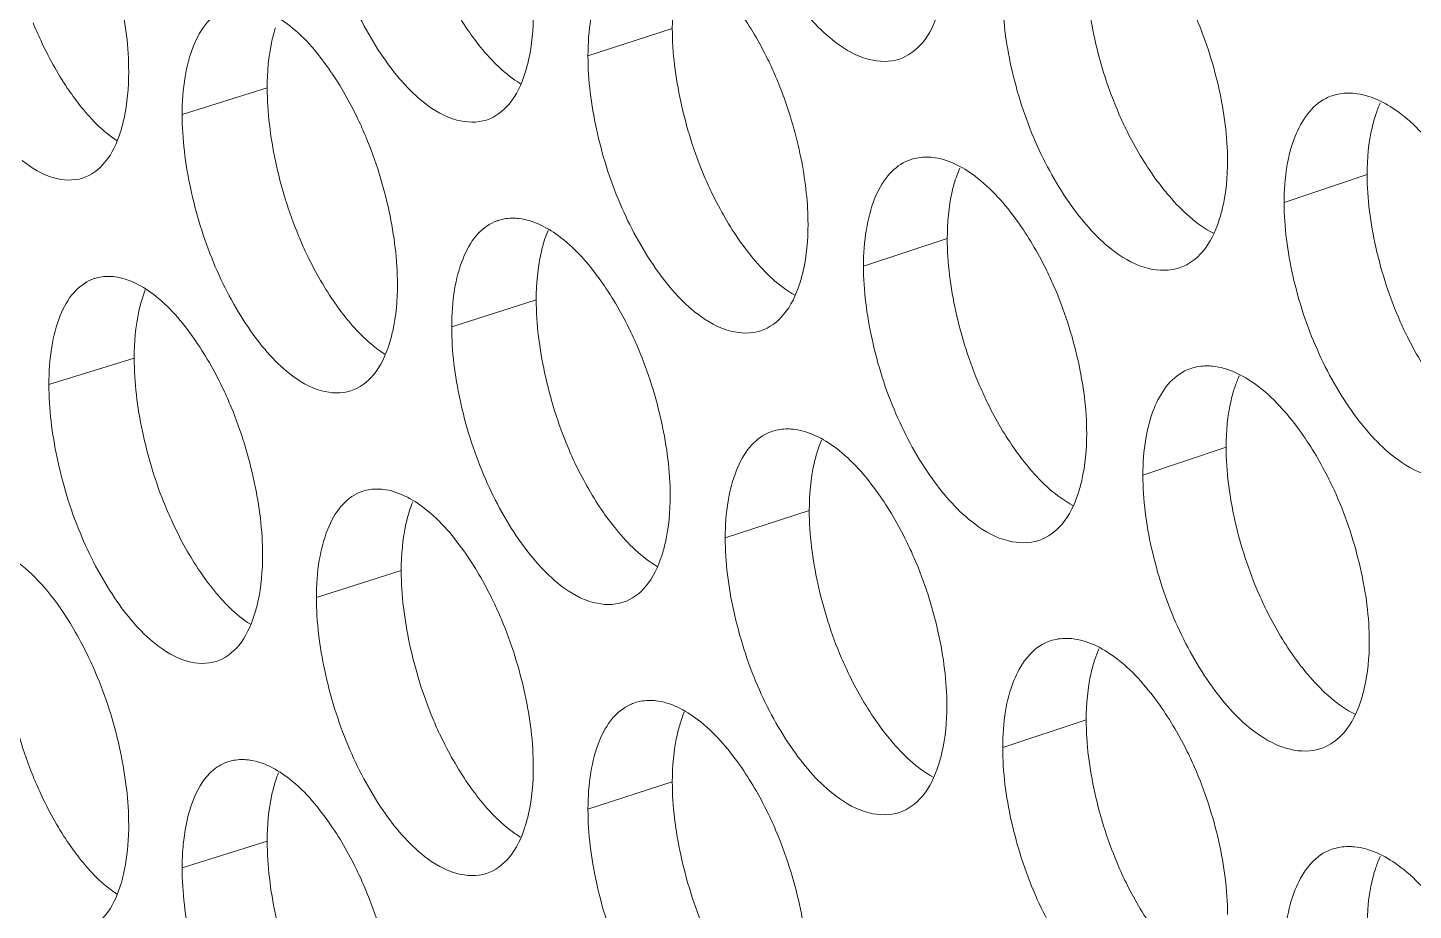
# Model space of a CAD drawing. Header units: millimetres. Extents: x 1177 to 4147, y 93 to 2194.
# Drawn here: x 2502.7 to 2517.18, y 763.75 to 772.97 of the extents above; entities that cross this region are included whole.
import ezdxf

# ---------------------------------------------------------------- set-up
doc = ezdxf.new("R2010")
doc.units = ezdxf.units.MM
doc.header["$LTSCALE"] = 0.1
doc.layers.get('0').update_dxf_attribs({"lineweight": 13})
doc.layers.add('标注', color=251, linetype='Continuous', lineweight=9)

# ---------------------------------------------------------------- blocks, each defined once
blk = doc.blocks.new('02')
at = {"layer": '标注'}
for p, q in [((4354.039, 695.5), (4352.78, 695.092)), ((4347.992, 694.615), (4346.722, 694.216)), ((4364.411, 693.322), (4363.172, 692.9)), ((4358.144, 692.364), (4356.893, 691.951)), ((4352.008, 691.45), (4350.746, 691.045)), ((4346.007, 690.579), (4344.733, 690.183)), ((4346.007, 690.579), (4344.733, 690.183)), ((4362.307, 689.248), (4361.064, 688.829)), ((4356.084, 688.305), (4354.829, 687.894)), ((4349.993, 687.405), (4348.726, 687.003)), ((4349.993, 687.405), (4348.726, 687.003)), ((4360.218, 685.179), (4358.971, 684.762)), ((4354.039, 684.25), (4352.78, 683.842)), ((4354.039, 684.25), (4352.78, 683.842)), ((4347.992, 683.365), (4346.722, 682.966))]:
    blk.add_line(p, q, dxfattribs=at)
for centre, radius, start, end in [((4350.072, 692.425), 5.992, 20.0336, 23.1528), ((4364.121, 693.816), 0.718, 108.8885, 116.9547), ((4357.817, 692.889), 0.689, 108.3587, 115.3644), ((4351.646, 692.006), 0.661, 107.8363, 113.7), ((4353.87, 691.787), 1.825, 157.5283, 162.138), ((4345.609, 691.165), 0.633, 107.3212, 111.9576), ((4345.609, 691.165), 0.633, 107.3212, 111.9576), ((4347.904, 690.914), 1.862, 158.5276, 162.4554), ((4347.904, 690.914), 1.862, 158.5276, 162.4554), ((4362.005, 689.752), 0.708, 108.7111, 116.4326), ((4355.745, 688.84), 0.68, 108.1838, 114.818), ((4349.619, 687.971), 0.651, 107.6638, 113.1281), ((4349.619, 687.971), 0.651, 107.6638, 113.1281), ((4351.866, 687.741), 1.837, 157.8589, 162.2429), ((4351.866, 687.741), 1.837, 157.8589, 162.2429), ((4359.904, 685.693), 0.699, 108.5345, 115.9025), ((4353.688, 684.795), 0.67, 108.0096, 114.2633), ((4353.688, 684.795), 0.67, 108.0096, 114.2633), ((4355.89, 684.588), 1.814, 157.2003, 162.034), ((4355.89, 684.588), 1.814, 157.2003, 162.034), ((4347.607, 683.941), 0.642, 107.4921, 112.5473), ((4349.877, 683.7), 1.849, 158.192, 162.3487), ((4342.044, 683.601), 3.881, 357.8294, 0.0133), ((4364.121, 682.566), 0.718, 108.8885, 116.9547)]:
    blk.add_arc(centre, radius, start, end, dxfattribs=at)
for points, knots in [([(4354.829, 699.144), (4354.829, 698.778), (4354.929, 698.022), (4355.269, 696.944), (4355.781, 696.001), (4356.232, 695.478), (4356.479, 695.291)], [0, 0, 0, 0, 0.255252, 0.52708, 0.784259, 1, 1, 1, 1]), ([(4348.726, 698.253), (4348.726, 697.887), (4348.824, 697.131), (4349.157, 696.051), (4349.657, 695.105), (4350.098, 694.578), (4350.341, 694.388)], [0, 0, 0, 0, 0.255833, 0.528153, 0.785258, 1, 1, 1, 1]), ([(4345.924, 694.852), (4345.924, 695.218), (4345.828, 695.974), (4345.607, 696.701), (4345.459, 697.061)], [0, 0, 0, 0, 0.484437, 1, 1, 1, 1]), ([(4353.413, 696.656), (4353.311, 696.61), (4353.114, 696.448), (4352.922, 696.087), (4352.804, 695.622), (4352.78, 695.277), (4352.78, 695.092)], [0, 0, 0, 0, 0.190641, 0.415947, 0.685903, 1, 1, 1, 1]), ([(4350.464, 696.447), (4350.501, 696.358), (4350.651, 696.022), (4350.833, 695.7), (4350.988, 695.476)], [0, 0, 0, 0, 0.260144, 1, 1, 1, 1]), ([(4354.165, 696.397), (4354.143, 696.332), (4354.065, 696.039), (4354.039, 695.734), (4354.039, 695.5)], [0, 0, 0, 0, 0.226444, 1, 1, 1, 1]), ([(4360.218, 696.429), (4360.218, 696.063), (4360.319, 695.307), (4360.551, 694.584), (4360.707, 694.226)], [0, 0, 0, 0, 0.484301, 1, 1, 1, 1]), ([(4348.939, 694.858), (4348.766, 695.111), (4348.428, 695.527), (4347.935, 695.801), (4347.711, 695.828)], [0, 0, 0, 0, 0.576575, 1, 1, 1, 1]), ([(4358.971, 696.012), (4358.971, 695.646), (4359.072, 694.89), (4359.418, 693.813), (4359.938, 692.873), (4360.395, 692.352), (4360.644, 692.167)], [0, 0, 0, 0, 0.254863, 0.526363, 0.783591, 1, 1, 1, 1]), ([(4347.36, 695.784), (4347.258, 695.741), (4347.058, 695.583), (4346.865, 695.221), (4346.746, 694.752), (4346.722, 694.403), (4346.722, 694.216)], [0, 0, 0, 0, 0.188092, 0.412143, 0.683021, 1, 1, 1, 1]), ([(4351.839, 694.827), (4351.86, 694.892), (4351.939, 695.184), (4351.964, 695.489), (4351.964, 695.723)], [0, 0, 0, 0, 0.22638, 1, 1, 1, 1]), ([(4355.582, 694.781), (4355.544, 694.869), (4355.391, 695.205), (4355.204, 695.527), (4355.047, 695.75)], [0, 0, 0, 0, 0.259857, 1, 1, 1, 1]), ([(4357.429, 695.044), (4357.562, 695.088), (4357.824, 695.288), (4357.956, 695.578), (4358.009, 695.74)], [0, 0, 0, 0, 0.450132, 1, 1, 1, 1]), ([(4362.327, 693.521), (4362.327, 693.886), (4362.225, 694.642), (4361.99, 695.364), (4361.834, 695.721)], [0, 0, 0, 0, 0.484127, 1, 1, 1, 1]), ([(4344.496, 695.586), (4344.532, 695.498), (4344.679, 695.161), (4344.857, 694.837), (4345.008, 694.611)], [0, 0, 0, 0, 0.260408, 1, 1, 1, 1]), ([(4348.115, 695.511), (4348.095, 695.446), (4348.017, 695.153), (4347.992, 694.848), (4347.992, 694.615)], [0, 0, 0, 0, 0.226033, 1, 1, 1, 1]), ([(4350.988, 695.476), (4351.048, 695.389), (4351.271, 695.088), (4351.543, 694.815), (4351.774, 694.675)], [0, 0, 0, 0, 0.281645, 1, 1, 1, 1]), ([(4354.039, 695.5), (4354.039, 695.134), (4354.138, 694.378), (4354.365, 693.653), (4354.517, 693.294)], [0, 0, 0, 0, 0.484416, 1, 1, 1, 1]), ([(4356.479, 695.291), (4356.627, 695.179), (4356.927, 695.005), (4357.286, 694.997), (4357.429, 695.044)], [0, 0, 0, 0, 0.551821, 1, 1, 1, 1]), ([(4352.78, 695.092), (4352.78, 694.726), (4352.879, 693.97), (4353.217, 692.892), (4353.725, 691.948), (4354.173, 691.423), (4354.418, 691.235)], [0, 0, 0, 0, 0.255445, 0.527438, 0.784592, 1, 1, 1, 1]), ([(4345.802, 693.957), (4345.822, 694.022), (4345.899, 694.314), (4345.924, 694.618), (4345.924, 694.852)], [0, 0, 0, 0, 0.225969, 1, 1, 1, 1]), ([(4349.463, 693.885), (4349.427, 693.974), (4349.276, 694.31), (4349.094, 694.633), (4348.939, 694.858)], [0, 0, 0, 0, 0.260123, 1, 1, 1, 1]), ([(4351.265, 694.133), (4351.396, 694.175), (4351.657, 694.375), (4351.786, 694.664), (4351.839, 694.827)], [0, 0, 0, 0, 0.447449, 1, 1, 1, 1]), ([(4345.008, 694.611), (4345.065, 694.527), (4345.275, 694.236), (4345.529, 693.968), (4345.746, 693.826)], [0, 0, 0, 0, 0.280712, 1, 1, 1, 1]), ([(4347.992, 694.615), (4347.992, 694.248), (4348.089, 693.492), (4348.311, 692.765), (4348.46, 692.405)], [0, 0, 0, 0, 0.484532, 1, 1, 1, 1]), ([(4350.341, 694.388), (4350.484, 694.276), (4350.774, 694.102), (4351.125, 694.088), (4351.265, 694.133)], [0, 0, 0, 0, 0.553517, 1, 1, 1, 1]), ([(4356.065, 692.577), (4356.065, 692.89), (4355.991, 693.537), (4355.817, 694.163), (4355.702, 694.478)], [0, 0, 0, 0, 0.482715, 1, 1, 1, 1]), ([(4363.795, 694.456), (4363.579, 694.346), (4363.334, 693.977), (4363.197, 693.42), (4363.172, 693.08), (4363.172, 692.9)], [0, 0, 0, 0, 0.417976, 0.688317, 1, 1, 1, 1]), ([(4364.219, 694.531), (4364.19, 694.534), (4364.079, 694.539), (4363.966, 694.522), (4363.888, 694.495)], [0, 0, 0, 0, 0.25872, 1, 1, 1, 1]), ([(4365.52, 693.585), (4365.334, 693.836), (4364.97, 694.251), (4364.453, 694.509), (4364.219, 694.531)], [0, 0, 0, 0, 0.570761, 1, 1, 1, 1]), ([(4346.722, 694.216), (4346.722, 693.849), (4346.819, 693.093), (4347.149, 692.013), (4347.646, 691.066), (4348.084, 690.537), (4348.324, 690.347)], [0, 0, 0, 0, 0.256026, 0.528509, 0.78559, 1, 1, 1, 1]), ([(4360.707, 694.226), (4360.745, 694.138), (4360.901, 693.803), (4361.09, 693.483), (4361.249, 693.261)], [0, 0, 0, 0, 0.2597, 1, 1, 1, 1]), ([(4364.542, 694.221), (4364.52, 694.156), (4364.438, 693.863), (4364.411, 693.557), (4364.411, 693.322)], [0, 0, 0, 0, 0.22714, 1, 1, 1, 1]), ([(4345.235, 693.265), (4345.365, 693.306), (4345.625, 693.506), (4345.75, 693.794), (4345.802, 693.957)], [0, 0, 0, 0, 0.444646, 1, 1, 1, 1]), ([(4349.936, 691.678), (4349.936, 692.044), (4349.838, 692.8), (4349.614, 693.525), (4349.463, 693.885)], [0, 0, 0, 0, 0.48436, 1, 1, 1, 1]), ([(4357.918, 693.575), (4357.89, 693.578), (4357.784, 693.584), (4357.675, 693.568), (4357.6, 693.543)], [0, 0, 0, 0, 0.258817, 1, 1, 1, 1]), ([(4359.192, 692.619), (4359.011, 692.871), (4358.656, 693.287), (4358.148, 693.551), (4357.918, 693.575)], [0, 0, 0, 0, 0.572892, 1, 1, 1, 1]), ([(4344.336, 693.529), (4344.475, 693.417), (4344.755, 693.242), (4345.098, 693.223), (4345.235, 693.265)], [0, 0, 0, 0, 0.555309, 1, 1, 1, 1]), ([(4357.522, 693.512), (4357.42, 693.463), (4357.225, 693.299), (4357.034, 692.938), (4356.916, 692.476), (4356.893, 692.134), (4356.893, 691.951)], [0, 0, 0, 0, 0.192296, 0.418401, 0.687759, 1, 1, 1, 1]), ([(4362.197, 692.623), (4362.219, 692.688), (4362.3, 692.981), (4362.327, 693.286), (4362.327, 693.521)], [0, 0, 0, 0, 0.227075, 1, 1, 1, 1]), ([(4354.517, 693.294), (4354.554, 693.206), (4354.707, 692.87), (4354.891, 692.549), (4355.048, 692.325)], [0, 0, 0, 0, 0.259967, 1, 1, 1, 1]), ([(4358.272, 693.262), (4358.25, 693.197), (4358.17, 692.904), (4358.144, 692.599), (4358.144, 692.364)], [0, 0, 0, 0, 0.226721, 1, 1, 1, 1]), ([(4361.249, 693.261), (4361.316, 693.17), (4361.561, 692.856), (4361.863, 692.574), (4362.117, 692.442)], [0, 0, 0, 0, 0.282942, 1, 1, 1, 1]), ([(4364.411, 693.322), (4364.411, 692.956), (4364.514, 692.201), (4364.749, 691.478), (4364.907, 691.122)], [0, 0, 0, 0, 0.484224, 1, 1, 1, 1]), ([(4363.172, 692.9), (4363.172, 692.534), (4363.275, 691.778), (4363.626, 690.702), (4364.153, 689.764), (4364.616, 689.246), (4364.869, 689.062)], [0, 0, 0, 0, 0.254475, 0.525644, 0.782923, 1, 1, 1, 1]), ([(4351.381, 692.611), (4351.278, 692.566), (4351.081, 692.405), (4350.888, 692.043), (4350.769, 691.577), (4350.746, 691.231), (4350.746, 691.045)], [0, 0, 0, 0, 0.1898, 0.414696, 0.684955, 1, 1, 1, 1]), ([(4351.749, 692.662), (4351.723, 692.665), (4351.62, 692.672), (4351.516, 692.658), (4351.444, 692.635)], [0, 0, 0, 0, 0.258928, 1, 1, 1, 1]), ([(4352.996, 691.698), (4352.819, 691.951), (4352.475, 692.366), (4351.975, 692.636), (4351.749, 692.662)], [0, 0, 0, 0, 0.575082, 1, 1, 1, 1]), ([(4355.938, 691.681), (4355.959, 691.746), (4356.039, 692.038), (4356.065, 692.343), (4356.065, 692.577)], [0, 0, 0, 0, 0.226657, 1, 1, 1, 1]), ([(4359.735, 691.653), (4359.697, 691.741), (4359.541, 692.076), (4359.352, 692.397), (4359.192, 692.619)], [0, 0, 0, 0, 0.259679, 1, 1, 1, 1]), ([(4361.612, 691.926), (4361.746, 691.971), (4362.008, 692.171), (4362.143, 692.461), (4362.197, 692.623)], [0, 0, 0, 0, 0.451858, 1, 1, 1, 1]), ([(4348.46, 692.405), (4348.496, 692.317), (4348.645, 691.98), (4348.826, 691.658), (4348.98, 691.433)], [0, 0, 0, 0, 0.260232, 1, 1, 1, 1]), ([(4352.133, 692.347), (4352.112, 692.282), (4352.034, 691.989), (4352.008, 691.684), (4352.008, 691.45)], [0, 0, 0, 0, 0.226307, 1, 1, 1, 1]), ([(4355.048, 692.325), (4355.111, 692.236), (4355.343, 691.931), (4355.627, 691.654), (4355.867, 691.517)], [0, 0, 0, 0, 0.282202, 1, 1, 1, 1]), ([(4358.144, 692.364), (4358.144, 691.998), (4358.244, 691.243), (4358.474, 690.519), (4358.629, 690.161)], [0, 0, 0, 0, 0.484339, 1, 1, 1, 1]), ([(4360.644, 692.167), (4360.796, 692.054), (4361.102, 691.882), (4361.467, 691.877), (4361.612, 691.926)], [0, 0, 0, 0, 0.550741, 1, 1, 1, 1]), ([(4356.893, 691.951), (4356.893, 691.585), (4356.993, 690.829), (4357.336, 689.751), (4357.852, 688.809), (4358.306, 688.287), (4358.554, 688.101)], [0, 0, 0, 0, 0.255058, 0.526721, 0.783925, 1, 1, 1, 1]), ([(4345.373, 691.752), (4345.27, 691.71), (4345.069, 691.554), (4344.876, 691.191), (4344.756, 690.722), (4344.733, 690.371), (4344.733, 690.183)], [0, 0, 0, 0, 0.187225, 0.410841, 0.682034, 1, 1, 1, 1]), ([(4345.373, 691.752), (4345.27, 691.71), (4345.069, 691.554), (4344.876, 691.191), (4344.756, 690.722), (4344.733, 690.371), (4344.733, 690.183)], [0, 0, 0, 0, 0.187225, 0.410841, 0.682034, 1, 1, 1, 1]), ([(4345.714, 691.793), (4345.689, 691.796), (4345.59, 691.804), (4345.49, 691.791), (4345.421, 691.769)], [0, 0, 0, 0, 0.259055, 1, 1, 1, 1]), ([(4345.714, 691.793), (4345.689, 691.796), (4345.59, 691.804), (4345.49, 691.791), (4345.421, 691.769)], [0, 0, 0, 0, 0.259055, 1, 1, 1, 1]), ([(4346.933, 690.82), (4346.761, 691.073), (4346.426, 691.489), (4345.936, 691.765), (4345.714, 691.793)], [0, 0, 0, 0, 0.577332, 1, 1, 1, 1]), ([(4346.933, 690.82), (4346.761, 691.073), (4346.426, 691.489), (4345.936, 691.765), (4345.714, 691.793)], [0, 0, 0, 0, 0.577332, 1, 1, 1, 1]), ([(4349.811, 690.782), (4349.832, 690.847), (4349.911, 691.139), (4349.936, 691.444), (4349.936, 691.678)], [0, 0, 0, 0, 0.226242, 1, 1, 1, 1]), ([(4353.528, 690.728), (4353.49, 690.816), (4353.338, 691.152), (4353.153, 691.474), (4352.996, 691.698)], [0, 0, 0, 0, 0.259945, 1, 1, 1, 1]), ([(4355.359, 690.986), (4355.492, 691.029), (4355.754, 691.229), (4355.884, 691.519), (4355.938, 691.681)], [0, 0, 0, 0, 0.449251, 1, 1, 1, 1]), ([(4346.129, 691.475), (4346.108, 691.41), (4346.031, 691.117), (4346.007, 690.813), (4346.007, 690.579)], [0, 0, 0, 0, 0.225897, 1, 1, 1, 1]), ([(4346.129, 691.475), (4346.108, 691.41), (4346.031, 691.117), (4346.007, 690.813), (4346.007, 690.579)], [0, 0, 0, 0, 0.225897, 1, 1, 1, 1]), ([(4360.225, 689.451), (4360.225, 689.817), (4360.123, 690.572), (4359.891, 691.296), (4359.735, 691.653)], [0, 0, 0, 0, 0.484165, 1, 1, 1, 1]), ([(4348.98, 691.433), (4349.038, 691.347), (4349.258, 691.049), (4349.523, 690.778), (4349.749, 690.637)], [0, 0, 0, 0, 0.281347, 1, 1, 1, 1]), ([(4352.008, 691.45), (4352.008, 691.084), (4352.107, 690.328), (4352.332, 689.602), (4352.483, 689.243)], [0, 0, 0, 0, 0.484455, 1, 1, 1, 1]), ([(4354.418, 691.235), (4354.565, 691.123), (4354.861, 690.949), (4355.217, 690.939), (4355.359, 690.986)], [0, 0, 0, 0, 0.552376, 1, 1, 1, 1]), ([(4364.907, 691.122), (4364.945, 691.034), (4365.103, 690.7), (4365.295, 690.381), (4365.457, 690.16)], [0, 0, 0, 0, 0.259522, 1, 1, 1, 1]), ([(4350.746, 691.045), (4350.746, 690.679), (4350.844, 689.923), (4351.18, 688.844), (4351.684, 687.899), (4352.128, 687.373), (4352.372, 687.184)], [0, 0, 0, 0, 0.255639, 0.527795, 0.784925, 1, 1, 1, 1]), ([(4347.454, 689.846), (4347.417, 689.934), (4347.268, 690.271), (4347.087, 690.595), (4346.933, 690.82)], [0, 0, 0, 0, 0.260211, 1, 1, 1, 1]), ([(4347.454, 689.846), (4347.417, 689.934), (4347.268, 690.271), (4347.087, 690.595), (4346.933, 690.82)], [0, 0, 0, 0, 0.260211, 1, 1, 1, 1]), ([(4349.24, 690.089), (4349.371, 690.131), (4349.632, 690.331), (4349.759, 690.62), (4349.811, 690.782)], [0, 0, 0, 0, 0.446528, 1, 1, 1, 1]), ([(4354.007, 688.523), (4354.007, 688.889), (4353.908, 689.644), (4353.68, 690.369), (4353.528, 690.728)], [0, 0, 0, 0, 0.484282, 1, 1, 1, 1]), ([(4346.007, 690.579), (4346.007, 690.212), (4346.102, 689.456), (4346.323, 688.729), (4346.471, 688.368)], [0, 0, 0, 0, 0.484571, 1, 1, 1, 1]), ([(4346.007, 690.579), (4346.007, 690.212), (4346.102, 689.456), (4346.323, 688.729), (4346.471, 688.368)], [0, 0, 0, 0, 0.484571, 1, 1, 1, 1]), ([(4362.104, 690.457), (4362.076, 690.46), (4361.966, 690.466), (4361.855, 690.449), (4361.778, 690.423)], [0, 0, 0, 0, 0.258751, 1, 1, 1, 1]), ([(4363.396, 689.508), (4363.212, 689.76), (4362.851, 690.174), (4362.336, 690.435), (4362.104, 690.457)], [0, 0, 0, 0, 0.571465, 1, 1, 1, 1]), ([(4348.324, 690.347), (4348.466, 690.235), (4348.753, 690.06), (4349.101, 690.045), (4349.24, 690.089)], [0, 0, 0, 0, 0.554103, 1, 1, 1, 1]), ([(4361.689, 690.386), (4361.473, 690.279), (4361.227, 689.909), (4361.089, 689.351), (4361.064, 689.01), (4361.064, 688.829)], [0, 0, 0, 0, 0.41671, 0.687379, 1, 1, 1, 1]), ([(4344.733, 690.183), (4344.733, 689.817), (4344.829, 689.06), (4345.156, 687.979), (4345.649, 687.032), (4346.084, 686.502), (4346.323, 686.311)], [0, 0, 0, 0, 0.256219, 0.528865, 0.785923, 1, 1, 1, 1]), ([(4344.733, 690.183), (4344.733, 689.817), (4344.829, 689.06), (4345.156, 687.979), (4345.649, 687.032), (4346.084, 686.502), (4346.323, 686.311)], [0, 0, 0, 0, 0.256219, 0.528865, 0.785923, 1, 1, 1, 1]), ([(4358.629, 690.161), (4358.667, 690.073), (4358.821, 689.737), (4359.009, 689.417), (4359.168, 689.194)], [0, 0, 0, 0, 0.259789, 1, 1, 1, 1]), ([(4362.437, 690.146), (4362.415, 690.081), (4362.334, 689.788), (4362.307, 689.483), (4362.307, 689.248)], [0, 0, 0, 0, 0.227, 1, 1, 1, 1]), ([(4347.923, 687.638), (4347.923, 688.004), (4347.825, 688.759), (4347.603, 689.486), (4347.454, 689.846)], [0, 0, 0, 0, 0.484398, 1, 1, 1, 1]), ([(4347.923, 687.638), (4347.923, 688.004), (4347.825, 688.759), (4347.603, 689.486), (4347.454, 689.846)], [0, 0, 0, 0, 0.484398, 1, 1, 1, 1]), ([(4355.46, 689.457), (4355.358, 689.409), (4355.162, 689.246), (4354.971, 688.885), (4354.852, 688.421), (4354.829, 688.078), (4354.829, 687.894)], [0, 0, 0, 0, 0.191473, 0.417182, 0.686837, 1, 1, 1, 1]), ([(4355.847, 689.516), (4355.82, 689.519), (4355.714, 689.525), (4355.608, 689.51), (4355.533, 689.486)], [0, 0, 0, 0, 0.258853, 1, 1, 1, 1]), ([(4357.112, 688.557), (4356.932, 688.81), (4356.581, 689.225), (4356.076, 689.491), (4355.847, 689.516)], [0, 0, 0, 0, 0.573616, 1, 1, 1, 1]), ([(4360.096, 688.554), (4360.118, 688.619), (4360.198, 688.912), (4360.225, 689.217), (4360.225, 689.451)], [0, 0, 0, 0, 0.226935, 1, 1, 1, 1]), ([(4363.947, 688.544), (4363.908, 688.632), (4363.749, 688.967), (4363.558, 689.287), (4363.396, 689.508)], [0, 0, 0, 0, 0.2595, 1, 1, 1, 1]), ([(4352.483, 689.243), (4352.52, 689.155), (4352.671, 688.819), (4352.855, 688.497), (4353.01, 688.273)], [0, 0, 0, 0, 0.260055, 1, 1, 1, 1]), ([(4356.211, 689.202), (4356.189, 689.137), (4356.11, 688.844), (4356.084, 688.539), (4356.084, 688.305)], [0, 0, 0, 0, 0.226582, 1, 1, 1, 1]), ([(4359.168, 689.194), (4359.233, 689.104), (4359.473, 688.792), (4359.769, 688.512), (4360.019, 688.378)], [0, 0, 0, 0, 0.282708, 1, 1, 1, 1]), ([(4362.307, 689.248), (4362.307, 688.882), (4362.409, 688.127), (4362.643, 687.404), (4362.799, 687.047)], [0, 0, 0, 0, 0.484262, 1, 1, 1, 1]), ([(4364.869, 689.062), (4365.023, 688.95), (4365.337, 688.778), (4365.706, 688.776), (4365.854, 688.827)], [0, 0, 0, 0, 0.549699, 1, 1, 1, 1]), ([(4361.064, 688.829), (4361.064, 688.463), (4361.166, 687.707), (4361.515, 686.63), (4362.038, 685.691), (4362.498, 685.171), (4362.749, 684.987)], [0, 0, 0, 0, 0.254669, 0.526003, 0.783257, 1, 1, 1, 1]), ([(4349.363, 688.57), (4349.26, 688.526), (4349.062, 688.366), (4348.869, 688.005), (4348.75, 687.537), (4348.726, 687.19), (4348.726, 687.003)], [0, 0, 0, 0, 0.188951, 0.413428, 0.683995, 1, 1, 1, 1]), ([(4349.363, 688.57), (4349.26, 688.526), (4349.062, 688.366), (4348.869, 688.005), (4348.75, 687.537), (4348.726, 687.19), (4348.726, 687.003)], [0, 0, 0, 0, 0.188951, 0.413428, 0.683995, 1, 1, 1, 1]), ([(4349.722, 688.618), (4349.696, 688.621), (4349.595, 688.628), (4349.493, 688.614), (4349.421, 688.592)], [0, 0, 0, 0, 0.258969, 1, 1, 1, 1]), ([(4349.722, 688.618), (4349.696, 688.621), (4349.595, 688.628), (4349.493, 688.614), (4349.421, 688.592)], [0, 0, 0, 0, 0.258969, 1, 1, 1, 1]), ([(4350.96, 687.651), (4350.785, 687.903), (4350.444, 688.319), (4349.948, 688.591), (4349.722, 688.618)], [0, 0, 0, 0, 0.575826, 1, 1, 1, 1]), ([(4350.96, 687.651), (4350.785, 687.903), (4350.444, 688.319), (4349.948, 688.591), (4349.722, 688.618)], [0, 0, 0, 0, 0.575826, 1, 1, 1, 1]), ([(4346.471, 688.368), (4346.507, 688.28), (4346.655, 687.943), (4346.834, 687.62), (4346.987, 687.395)], [0, 0, 0, 0, 0.26032, 1, 1, 1, 1]), ([(4346.471, 688.368), (4346.507, 688.28), (4346.655, 687.943), (4346.834, 687.62), (4346.987, 687.395)], [0, 0, 0, 0, 0.26032, 1, 1, 1, 1]), ([(4353.881, 687.626), (4353.902, 687.691), (4353.981, 687.984), (4354.007, 688.289), (4354.007, 688.523)], [0, 0, 0, 0, 0.226518, 1, 1, 1, 1]), ([(4357.651, 687.59), (4357.613, 687.678), (4357.458, 688.013), (4357.271, 688.334), (4357.112, 688.557)], [0, 0, 0, 0, 0.259768, 1, 1, 1, 1]), ([(4359.513, 687.857), (4359.646, 687.902), (4359.909, 688.102), (4360.042, 688.392), (4360.096, 688.554)], [0, 0, 0, 0, 0.451001, 1, 1, 1, 1]), ([(4364.444, 686.345), (4364.444, 686.711), (4364.34, 687.466), (4364.104, 688.188), (4363.947, 688.544)], [0, 0, 0, 0, 0.484088, 1, 1, 1, 1]), ([(4350.117, 688.302), (4350.096, 688.236), (4350.018, 687.944), (4349.993, 687.639), (4349.993, 687.405)], [0, 0, 0, 0, 0.226169, 1, 1, 1, 1]), ([(4350.117, 688.302), (4350.096, 688.236), (4350.018, 687.944), (4349.993, 687.639), (4349.993, 687.405)], [0, 0, 0, 0, 0.226169, 1, 1, 1, 1]), ([(4353.01, 688.273), (4353.072, 688.185), (4353.3, 687.882), (4353.577, 687.607), (4353.813, 687.468)], [0, 0, 0, 0, 0.28193, 1, 1, 1, 1]), ([(4356.084, 688.305), (4356.084, 687.939), (4356.183, 687.183), (4356.412, 686.458), (4356.565, 686.1)], [0, 0, 0, 0, 0.484378, 1, 1, 1, 1]), ([(4358.554, 688.101), (4358.704, 687.989), (4359.007, 687.816), (4359.369, 687.809), (4359.513, 687.857)], [0, 0, 0, 0, 0.551276, 1, 1, 1, 1]), ([(4344.942, 686.787), (4344.829, 686.955), (4344.599, 687.252), (4344.213, 687.593), (4343.82, 687.776), (4343.554, 687.774), (4343.443, 687.74)], [0, 0, 0, 0, 0.323685, 0.595295, 0.814917, 1, 1, 1, 1]), ([(4354.829, 687.894), (4354.829, 687.528), (4354.929, 686.772), (4355.269, 685.694), (4355.781, 684.751), (4356.232, 684.228), (4356.479, 684.041)], [0, 0, 0, 0, 0.255252, 0.52708, 0.784259, 1, 1, 1, 1]), ([(4347.799, 686.742), (4347.82, 686.807), (4347.897, 687.099), (4347.923, 687.404), (4347.923, 687.638)], [0, 0, 0, 0, 0.226105, 1, 1, 1, 1]), ([(4347.799, 686.742), (4347.82, 686.807), (4347.897, 687.099), (4347.923, 687.404), (4347.923, 687.638)], [0, 0, 0, 0, 0.226105, 1, 1, 1, 1]), ([(4351.488, 686.679), (4351.451, 686.767), (4351.299, 687.104), (4351.116, 687.426), (4350.96, 687.651)], [0, 0, 0, 0, 0.260034, 1, 1, 1, 1]), ([(4351.488, 686.679), (4351.451, 686.767), (4351.299, 687.104), (4351.116, 687.426), (4350.96, 687.651)], [0, 0, 0, 0, 0.260034, 1, 1, 1, 1]), ([(4353.305, 686.932), (4353.437, 686.975), (4353.698, 687.175), (4353.828, 687.464), (4353.881, 687.626)], [0, 0, 0, 0, 0.448356, 1, 1, 1, 1]), ([(4358.138, 685.387), (4358.138, 685.753), (4358.037, 686.508), (4357.806, 687.232), (4357.651, 687.59)], [0, 0, 0, 0, 0.484204, 1, 1, 1, 1]), ([(4346.987, 687.395), (4347.044, 687.31), (4347.259, 687.015), (4347.519, 686.746), (4347.74, 686.604)], [0, 0, 0, 0, 0.281036, 1, 1, 1, 1]), ([(4346.987, 687.395), (4347.044, 687.31), (4347.259, 687.015), (4347.519, 686.746), (4347.74, 686.604)], [0, 0, 0, 0, 0.281036, 1, 1, 1, 1]), ([(4349.993, 687.405), (4349.993, 687.039), (4350.09, 686.283), (4350.314, 685.556), (4350.464, 685.197)], [0, 0, 0, 0, 0.484494, 1, 1, 1, 1]), ([(4349.993, 687.405), (4349.993, 687.039), (4350.09, 686.283), (4350.314, 685.556), (4350.464, 685.197)], [0, 0, 0, 0, 0.484494, 1, 1, 1, 1]), ([(4352.372, 687.184), (4352.517, 687.072), (4352.81, 686.898), (4353.164, 686.886), (4353.305, 686.932)], [0, 0, 0, 0, 0.552941, 1, 1, 1, 1]), ([(4348.726, 687.003), (4348.726, 686.637), (4348.824, 685.881), (4349.157, 684.801), (4349.657, 683.855), (4350.098, 683.328), (4350.341, 683.138)], [0, 0, 0, 0, 0.255833, 0.528153, 0.785258, 1, 1, 1, 1]), ([(4348.726, 687.003), (4348.726, 686.637), (4348.824, 685.881), (4349.157, 684.801), (4349.657, 683.855), (4350.098, 683.328), (4350.341, 683.138)], [0, 0, 0, 0, 0.255833, 0.528153, 0.785258, 1, 1, 1, 1]), ([(4362.799, 687.047), (4362.838, 686.959), (4362.995, 686.624), (4363.185, 686.304), (4363.346, 686.083)], [0, 0, 0, 0, 0.259611, 1, 1, 1, 1]), ([(4345.459, 685.811), (4345.422, 685.9), (4345.274, 686.237), (4345.095, 686.561), (4344.942, 686.787)], [0, 0, 0, 0, 0.260299, 1, 1, 1, 1]), ([(4347.23, 686.05), (4347.361, 686.091), (4347.621, 686.291), (4347.747, 686.58), (4347.799, 686.742)], [0, 0, 0, 0, 0.445594, 1, 1, 1, 1]), ([(4347.23, 686.05), (4347.361, 686.091), (4347.621, 686.291), (4347.747, 686.58), (4347.799, 686.742)], [0, 0, 0, 0, 0.445594, 1, 1, 1, 1]), ([(4344.036, 686.548), (4344.036, 686.181), (4344.131, 685.425), (4344.35, 684.697), (4344.496, 684.336)], [0, 0, 0, 0, 0.48461, 1, 1, 1, 1]), ([(4351.964, 684.473), (4351.964, 684.839), (4351.866, 685.595), (4351.639, 686.32), (4351.488, 686.679)], [0, 0, 0, 0, 0.484321, 1, 1, 1, 1]), ([(4351.964, 684.473), (4351.964, 684.839), (4351.866, 685.595), (4351.639, 686.32), (4351.488, 686.679)], [0, 0, 0, 0, 0.484321, 1, 1, 1, 1]), ([(4346.323, 686.311), (4346.463, 686.199), (4346.747, 686.024), (4347.092, 686.006), (4347.23, 686.05)], [0, 0, 0, 0, 0.554701, 1, 1, 1, 1]), ([(4346.323, 686.311), (4346.463, 686.199), (4346.747, 686.024), (4347.092, 686.006), (4347.23, 686.05)], [0, 0, 0, 0, 0.554701, 1, 1, 1, 1]), ([(4359.598, 686.322), (4359.381, 686.216), (4359.133, 685.846), (4358.996, 685.287), (4358.971, 684.944), (4358.971, 684.762)], [0, 0, 0, 0, 0.415426, 0.686428, 1, 1, 1, 1]), ([(4360.004, 686.389), (4359.976, 686.392), (4359.867, 686.397), (4359.758, 686.381), (4359.681, 686.356)], [0, 0, 0, 0, 0.258783, 1, 1, 1, 1]), ([(4361.287, 685.436), (4361.104, 685.688), (4360.746, 686.103), (4360.235, 686.365), (4360.004, 686.389)], [0, 0, 0, 0, 0.572175, 1, 1, 1, 1]), ([(4364.312, 685.447), (4364.334, 685.512), (4364.416, 685.805), (4364.444, 686.111), (4364.444, 686.345)], [0, 0, 0, 0, 0.227216, 1, 1, 1, 1]), ([(4356.565, 686.1), (4356.603, 686.012), (4356.757, 685.676), (4356.943, 685.355), (4357.101, 685.132)], [0, 0, 0, 0, 0.259878, 1, 1, 1, 1]), ([(4360.347, 686.077), (4360.325, 686.012), (4360.245, 685.719), (4360.218, 685.413), (4360.218, 685.179)], [0, 0, 0, 0, 0.22686, 1, 1, 1, 1]), ([(4363.346, 686.083), (4363.413, 685.99), (4363.663, 685.674), (4363.971, 685.391), (4364.229, 685.26)], [0, 0, 0, 0, 0.283164, 1, 1, 1, 1]), ([(4345.924, 683.602), (4345.924, 683.968), (4345.828, 684.724), (4345.607, 685.451), (4345.459, 685.811)], [0, 0, 0, 0, 0.484437, 1, 1, 1, 1]), ([(4353.791, 685.462), (4353.764, 685.465), (4353.66, 685.471), (4353.554, 685.457), (4353.481, 685.433)], [0, 0, 0, 0, 0.25889, 1, 1, 1, 1]), ([(4353.791, 685.462), (4353.764, 685.465), (4353.66, 685.471), (4353.554, 685.457), (4353.481, 685.433)], [0, 0, 0, 0, 0.25889, 1, 1, 1, 1]), ([(4353.413, 685.406), (4353.311, 685.36), (4353.114, 685.198), (4352.922, 684.837), (4352.804, 684.372), (4352.78, 684.027), (4352.78, 683.842)], [0, 0, 0, 0, 0.190641, 0.415947, 0.685903, 1, 1, 1, 1]), ([(4353.413, 685.406), (4353.311, 685.36), (4353.114, 685.198), (4352.922, 684.837), (4352.804, 684.372), (4352.78, 684.027), (4352.78, 683.842)], [0, 0, 0, 0, 0.190641, 0.415947, 0.685903, 1, 1, 1, 1]), ([(4355.047, 684.5), (4354.868, 684.753), (4354.52, 685.168), (4354.018, 685.436), (4353.791, 685.462)], [0, 0, 0, 0, 0.574346, 1, 1, 1, 1]), ([(4355.047, 684.5), (4354.868, 684.753), (4354.52, 685.168), (4354.018, 685.436), (4353.791, 685.462)], [0, 0, 0, 0, 0.574346, 1, 1, 1, 1]), ([(4358.009, 684.49), (4358.031, 684.555), (4358.111, 684.847), (4358.138, 685.153), (4358.138, 685.387)], [0, 0, 0, 0, 0.226796, 1, 1, 1, 1]), ([(4361.834, 684.471), (4361.795, 684.559), (4361.638, 684.894), (4361.447, 685.214), (4361.287, 685.436)], [0, 0, 0, 0, 0.259589, 1, 1, 1, 1]), ([(4363.726, 684.749), (4363.86, 684.795), (4364.123, 684.995), (4364.258, 685.285), (4364.312, 685.447)], [0, 0, 0, 0, 0.452702, 1, 1, 1, 1]), ([(4350.464, 685.197), (4350.501, 685.108), (4350.651, 684.772), (4350.833, 684.45), (4350.988, 684.226)], [0, 0, 0, 0, 0.260144, 1, 1, 1, 1]), ([(4350.464, 685.197), (4350.501, 685.108), (4350.651, 684.772), (4350.833, 684.45), (4350.988, 684.226)], [0, 0, 0, 0, 0.260144, 1, 1, 1, 1]), ([(4354.165, 685.147), (4354.143, 685.082), (4354.065, 684.789), (4354.039, 684.484), (4354.039, 684.25)], [0, 0, 0, 0, 0.226444, 1, 1, 1, 1]), ([(4354.165, 685.147), (4354.143, 685.082), (4354.065, 684.789), (4354.039, 684.484), (4354.039, 684.25)], [0, 0, 0, 0, 0.226444, 1, 1, 1, 1]), ([(4357.101, 685.132), (4357.164, 685.043), (4357.401, 684.734), (4357.691, 684.455), (4357.935, 684.32)], [0, 0, 0, 0, 0.282461, 1, 1, 1, 1]), ([(4360.218, 685.179), (4360.218, 684.813), (4360.319, 684.057), (4360.551, 683.334), (4360.707, 682.976)], [0, 0, 0, 0, 0.484301, 1, 1, 1, 1]), ([(4362.749, 684.987), (4362.902, 684.875), (4363.212, 684.703), (4363.579, 684.699), (4363.726, 684.749)], [0, 0, 0, 0, 0.550215, 1, 1, 1, 1]), ([(4358.971, 684.762), (4358.971, 684.396), (4359.072, 683.64), (4359.418, 682.563), (4359.938, 681.623), (4360.395, 681.102), (4360.644, 680.917)], [0, 0, 0, 0, 0.254863, 0.526363, 0.783591, 1, 1, 1, 1]), ([(4347.36, 684.534), (4347.277, 684.499), (4347.066, 684.349), (4346.843, 683.939), (4346.769, 683.582), (4346.745, 683.381)], [0, 0, 0, 0, 0.199214, 0.55354, 1, 1, 1, 1]), ([(4347.711, 684.578), (4347.685, 684.581), (4347.585, 684.588), (4347.484, 684.575), (4347.414, 684.553)], [0, 0, 0, 0, 0.259011, 1, 1, 1, 1]), ([(4348.939, 683.608), (4348.766, 683.861), (4348.428, 684.277), (4347.935, 684.551), (4347.711, 684.578)], [0, 0, 0, 0, 0.576575, 1, 1, 1, 1]), ([(4351.839, 683.577), (4351.86, 683.642), (4351.939, 683.934), (4351.964, 684.239), (4351.964, 684.473)], [0, 0, 0, 0, 0.22638, 1, 1, 1, 1]), ([(4351.839, 683.577), (4351.86, 683.642), (4351.939, 683.934), (4351.964, 684.239), (4351.964, 684.473)], [0, 0, 0, 0, 0.22638, 1, 1, 1, 1]), ([(4355.582, 683.531), (4355.544, 683.619), (4355.391, 683.955), (4355.204, 684.277), (4355.047, 684.5)], [0, 0, 0, 0, 0.259857, 1, 1, 1, 1]), ([(4355.582, 683.531), (4355.544, 683.619), (4355.391, 683.955), (4355.204, 684.277), (4355.047, 684.5)], [0, 0, 0, 0, 0.259857, 1, 1, 1, 1]), ([(4357.429, 683.794), (4357.562, 683.838), (4357.824, 684.038), (4357.956, 684.328), (4358.009, 684.49)], [0, 0, 0, 0, 0.450132, 1, 1, 1, 1]), ([(4362.327, 682.271), (4362.327, 682.636), (4362.225, 683.392), (4361.99, 684.114), (4361.834, 684.471)], [0, 0, 0, 0, 0.484127, 1, 1, 1, 1]), ([(4344.496, 684.336), (4344.532, 684.248), (4344.679, 683.911), (4344.857, 683.587), (4345.008, 683.361)], [0, 0, 0, 0, 0.260408, 1, 1, 1, 1]), ([(4348.115, 684.261), (4348.095, 684.196), (4348.017, 683.903), (4347.992, 683.598), (4347.992, 683.365)], [0, 0, 0, 0, 0.226033, 1, 1, 1, 1]), ([(4350.988, 684.226), (4351.048, 684.139), (4351.271, 683.838), (4351.543, 683.565), (4351.774, 683.425)], [0, 0, 0, 0, 0.281645, 1, 1, 1, 1]), ([(4350.988, 684.226), (4351.048, 684.139), (4351.271, 683.838), (4351.543, 683.565), (4351.774, 683.425)], [0, 0, 0, 0, 0.281645, 1, 1, 1, 1]), ([(4354.039, 684.25), (4354.039, 683.884), (4354.138, 683.128), (4354.365, 682.403), (4354.517, 682.044)], [0, 0, 0, 0, 0.484416, 1, 1, 1, 1]), ([(4354.039, 684.25), (4354.039, 683.884), (4354.138, 683.128), (4354.365, 682.403), (4354.517, 682.044)], [0, 0, 0, 0, 0.484416, 1, 1, 1, 1]), ([(4356.479, 684.041), (4356.627, 683.929), (4356.927, 683.755), (4357.286, 683.747), (4357.429, 683.794)], [0, 0, 0, 0, 0.551821, 1, 1, 1, 1]), ([(4352.78, 683.842), (4352.78, 683.476), (4352.879, 682.72), (4353.217, 681.642), (4353.725, 680.698), (4354.173, 680.173), (4354.418, 679.985)], [0, 0, 0, 0, 0.255445, 0.527438, 0.784592, 1, 1, 1, 1]), ([(4352.78, 683.842), (4352.78, 683.476), (4352.879, 682.72), (4353.217, 681.642), (4353.725, 680.698), (4354.173, 680.173), (4354.418, 679.985)], [0, 0, 0, 0, 0.255445, 0.527438, 0.784592, 1, 1, 1, 1]), ([(4349.463, 682.635), (4349.427, 682.724), (4349.276, 683.06), (4349.094, 683.383), (4348.939, 683.608)], [0, 0, 0, 0, 0.260123, 1, 1, 1, 1]), ([(4345.802, 682.707), (4345.819, 682.762), (4345.885, 683.006), (4345.914, 683.259), (4345.922, 683.454)], [0, 0, 0, 0, 0.228907, 1, 1, 1, 1]), ([(4351.265, 682.883), (4351.396, 682.925), (4351.657, 683.125), (4351.786, 683.414), (4351.839, 683.577)], [0, 0, 0, 0, 0.447449, 1, 1, 1, 1]), ([(4351.265, 682.883), (4351.396, 682.925), (4351.657, 683.125), (4351.786, 683.414), (4351.839, 683.577)], [0, 0, 0, 0, 0.447449, 1, 1, 1, 1]), ([(4356.065, 681.327), (4356.065, 681.693), (4355.965, 682.449), (4355.735, 683.173), (4355.582, 683.531)], [0, 0, 0, 0, 0.484243, 1, 1, 1, 1]), ([(4356.065, 681.327), (4356.065, 681.693), (4355.965, 682.449), (4355.735, 683.173), (4355.582, 683.531)], [0, 0, 0, 0, 0.484243, 1, 1, 1, 1]), ([(4345.008, 683.361), (4345.065, 683.277), (4345.275, 682.986), (4345.529, 682.718), (4345.746, 682.576)], [0, 0, 0, 0, 0.280712, 1, 1, 1, 1]), ([(4346.745, 683.381), (4346.741, 683.348), (4346.727, 683.21), (4346.722, 683.071), (4346.722, 682.966)], [0, 0, 0, 0, 0.2409, 1, 1, 1, 1]), ([(4347.992, 683.365), (4347.992, 682.998), (4348.089, 682.242), (4348.311, 681.515), (4348.46, 681.155)], [0, 0, 0, 0, 0.484532, 1, 1, 1, 1]), ([(4363.795, 683.206), (4363.579, 683.096), (4363.334, 682.727), (4363.197, 682.17), (4363.172, 681.83), (4363.172, 681.65)], [0, 0, 0, 0, 0.417976, 0.688317, 1, 1, 1, 1]), ([(4364.219, 683.281), (4364.19, 683.284), (4364.079, 683.289), (4363.966, 683.272), (4363.888, 683.245)], [0, 0, 0, 0, 0.25872, 1, 1, 1, 1]), ([(4365.52, 682.335), (4365.334, 682.586), (4364.97, 683.001), (4364.453, 683.259), (4364.219, 683.281)], [0, 0, 0, 0, 0.570761, 1, 1, 1, 1]), ([(4350.341, 683.138), (4350.484, 683.026), (4350.774, 682.852), (4351.125, 682.838), (4351.265, 682.883)], [0, 0, 0, 0, 0.553517, 1, 1, 1, 1]), ([(4350.341, 683.138), (4350.484, 683.026), (4350.774, 682.852), (4351.125, 682.838), (4351.265, 682.883)], [0, 0, 0, 0, 0.553517, 1, 1, 1, 1]), ([(4346.722, 682.966), (4346.722, 682.599), (4346.819, 681.843), (4347.149, 680.763), (4347.646, 679.816), (4348.084, 679.287), (4348.324, 679.097)], [0, 0, 0, 0, 0.256026, 0.528509, 0.78559, 1, 1, 1, 1]), ([(4360.707, 682.976), (4360.745, 682.888), (4360.901, 682.553), (4361.09, 682.233), (4361.249, 682.011)], [0, 0, 0, 0, 0.2597, 1, 1, 1, 1]), ([(4364.542, 682.971), (4364.52, 682.906), (4364.438, 682.613), (4364.411, 682.307), (4364.411, 682.072)], [0, 0, 0, 0, 0.22714, 1, 1, 1, 1]), ([(4345.235, 682.015), (4345.365, 682.056), (4345.625, 682.256), (4345.75, 682.544), (4345.802, 682.707)], [0, 0, 0, 0, 0.444646, 1, 1, 1, 1]), ([(4349.936, 680.428), (4349.936, 680.794), (4349.838, 681.55), (4349.614, 682.275), (4349.463, 682.635)], [0, 0, 0, 0, 0.48436, 1, 1, 1, 1])]:
    blk.add_open_spline(points, degree=3, knots=knots, dxfattribs=at)
for points in [[(4364.608, 694.391), (4364.583, 694.335), (4364.561, 694.279), (4364.542, 694.221)], [(4358.33, 693.416), (4358.308, 693.366), (4358.289, 693.314), (4358.272, 693.262)], [(4362.501, 690.311), (4362.477, 690.257), (4362.456, 690.202), (4362.437, 690.146)], [(4356.267, 689.351), (4356.246, 689.302), (4356.227, 689.253), (4356.211, 689.202)], [(4360.408, 686.236), (4360.385, 686.184), (4360.365, 686.131), (4360.347, 686.077)], [(4364.608, 683.141), (4364.583, 683.085), (4364.561, 683.029), (4364.542, 682.971)]]:
    blk.add_open_spline(points, degree=3, dxfattribs=at)

msp = doc.modelspace()

# ---------------------------------------------------------------- block references
at = {"xscale": 0.7, "yscale": 0.7, "zscale": 0.7}
msp.add_blockref('02', (-538.391, 286.112), dxfattribs=at)

doc.saveas('drawing.dxf')
